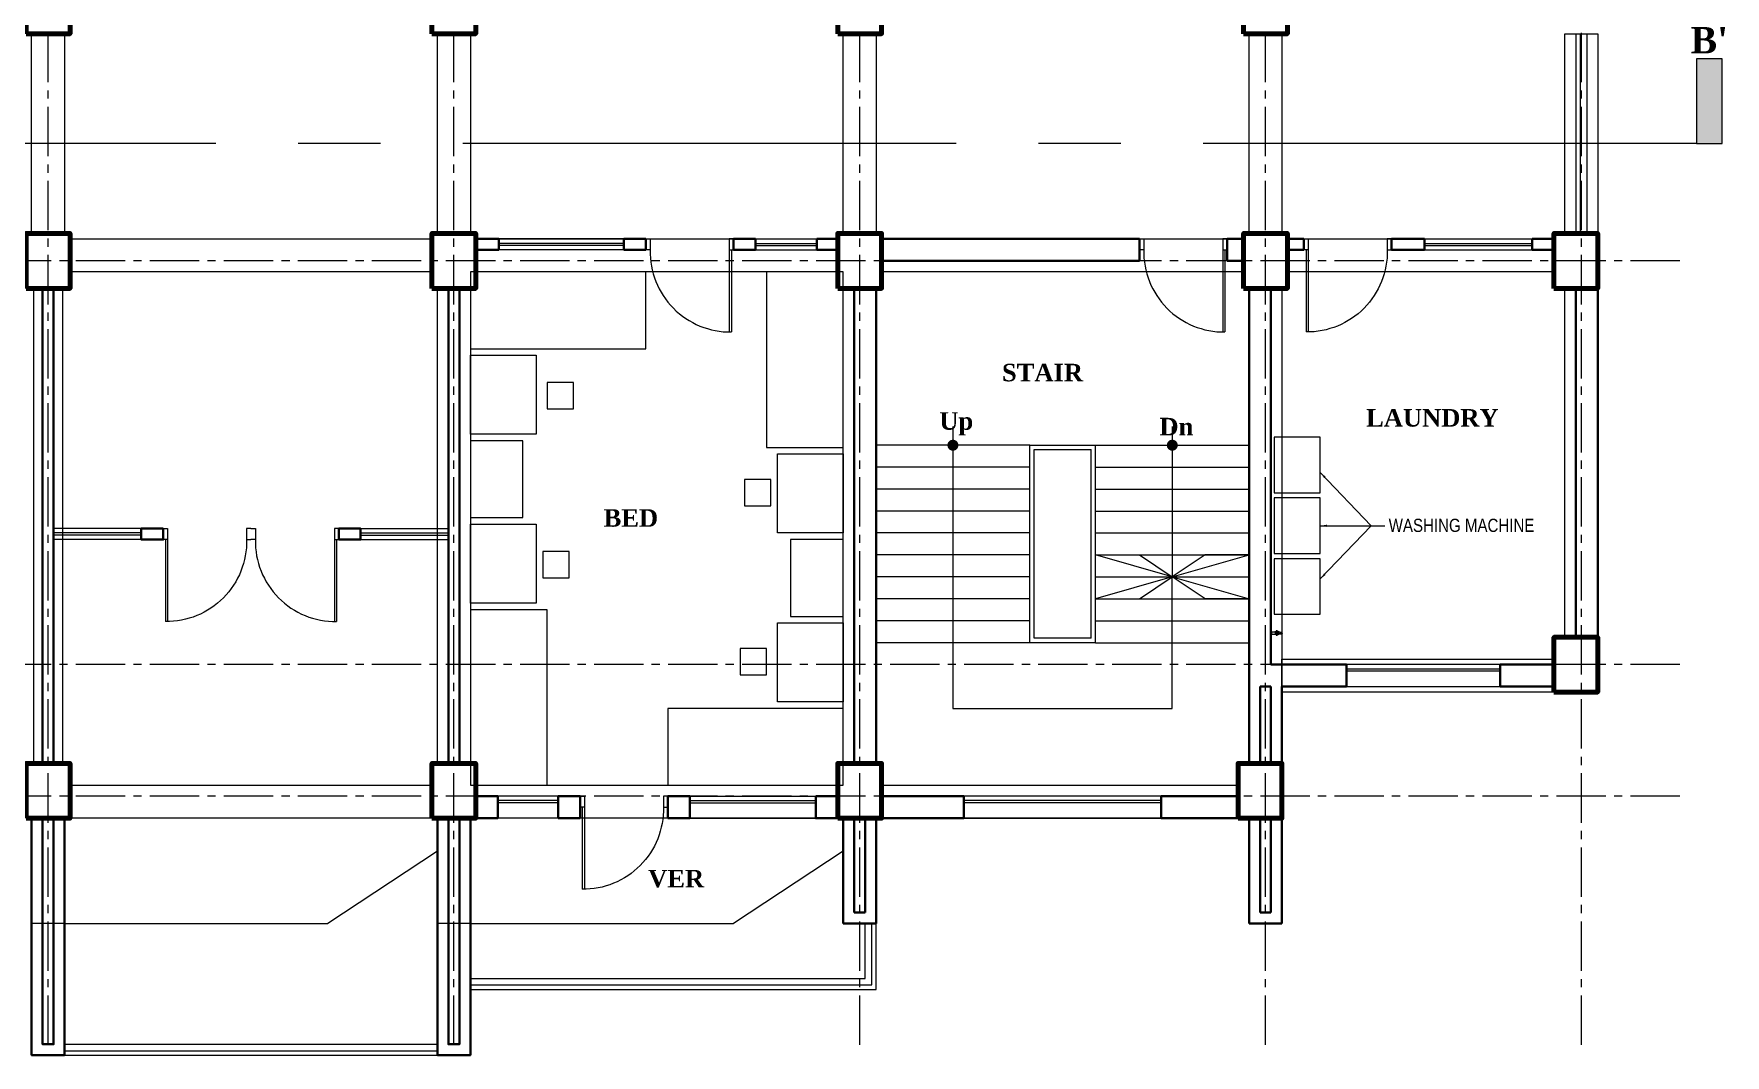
# Model space of a CAD drawing. Header units: feet. Extents: x 25261344 to 25389498, y 30010528 to 30074588.
# Drawn here: x 25366699 to 25367470, y 30072114 to 30072579 of the extents above; entities that cross this region are included whole.
import ezdxf

# ---------------------------------------------------------------- set-up
doc = ezdxf.new("R2010")
doc.units = ezdxf.units.FT
doc.header["$LTSCALE"] = 30
doc.header["$MEASUREMENT"] = 0
doc.linetypes.add('CENTER2', pattern=[1.125, 0.75, -0.125, 0.125, -0.125])
doc.linetypes.add('DASHED', pattern=[0.75, 0.5, -0.25])
doc.layers.get('0').update_dxf_attribs({"lineweight": 5})
for name, color, linetype, lineweight in [('Column', 1, 'Continuous', 80), ('Dim-1', 7, 'Continuous', 9), ('Door', 32, 'Continuous', 5), ('FIX', 8, 'Continuous', 13), ('Furnitures', 251, 'Continuous', 9), ('GRADE BEAM', 2, 'Continuous', 20), ('grid text', 252, 'CENTER2', 9), ('LINE', 193, 'Continuous', 9), ('line 2', 7, 'Continuous', 13), ('rail', 224, 'Continuous', 9), ('s. Fixture', 118, 'Continuous', 9), ('STAIR', 243, 'Continuous', 13), ('TEXT', 7, 'Continuous', 18), ('WALL', 7, 'Continuous', 35), ('WIN', 142, 'Continuous', 20)]:
    doc.layers.add(name, color=color, linetype=linetype, lineweight=lineweight)
doc.styles.get("Standard").update_dxf_attribs({"font": 'timesbd.ttf'})
doc.styles.add('SWIS_LT', font='swisscl.ttf')
doc.dimstyles.new('dim-02', dxfattribs={"dimtxt": 8, "dimasz": 3, "dimexe": 3, "dimexo": 3, "dimgap": 2, "dimtad": 0, "dimdec": 0, "dimzin": 0, "dimdsep": 46, "dimlunit": 4, "dimtxsty": 'SWIS_LT', "dimblk": 'ARCHTICK', "dimcen": 2, "dimdle": 3, "dimclrd": 256, "dimclre": 256, "dimclrt": 256, "dimadec": 0, "dimazin": 0, "dimtfac": 1, "dimtdec": 0, "dimtix": 1, "dimtmove": 0, "dimatfit": 3, "dimfxl": 0, "dimfrac": 2, "dimtolj": 1, "dimtzin": 1, "dimlwd": -1, "dimarcsym": 0})

# ---------------------------------------------------------------- blocks, each defined once
blk = doc.blocks.new('FG')
at = {"layer": 'Door'}
for p, q in [((-2, -5), (-2, -42.39)), ((-1, -5), (-1, -42.39))]:
    blk.add_line(p, q, dxfattribs=at)
for points in [[(-40, 0), (-38, 0), (-38, -5), (-40, -5)], [(0, 0), (-2, 0), (-2, -5), (0, -5)]]:
    blk.add_lwpolyline(points, dxfattribs=at)
blk.add_arc((-1.44, -5.83), 36.57, 178.70538, 270.69047, dxfattribs=at)
blk = doc.blocks.new('_ArchTick')
at = {"color": 0, "linetype": 'ByBlock', "const_width": 0.15}
blk.add_lwpolyline([(-0.5, -0.5), (0.5, 0.5)], dxfattribs=at)
blk = doc.blocks.new('Tap')
at = {"layer": 's. Fixture'}
h = blk.add_hatch(color=256, dxfattribs=at)
h.paths.add_polyline_path([(-0.56, -2.79, 1), (0.55, -2.79, 1)])
h.paths.add_polyline_path([(0.41, -2.79, -1), (-0.42, -2.79, -1)], flags=16)
for p, q in [((0, -0.25), (0, 0)), ((-0.5, -0.5), (-0.5, -1.96)), ((-0.36, -4.04), (-0.36, -5.09)), ((-0.36, -4.43), (0.35, -4.43)), ((-0.36, -4.6), (0.36, -4.6)), ((-0.36, -4.6), (0.36, -4.6)), ((-0.36, -4.73), (0.36, -4.73)), ((-0.36, -4.86), (0.36, -4.86)), ((-0.36, -4.86), (0.36, -4.86)), ((-0.36, -4.99), (0.36, -4.99)), ((-0.35, -5.12), (0.35, -5.12)), ((-0.35, -5.12), (0.35, -5.12)), ((-0.29, -5.25), (0.29, -5.25)), ((0.36, -4.04), (0.36, -5.09)), ((0.5, -0.5), (0.5, -1.96))]:
    blk.add_line(p, q, dxfattribs=at)
blk.add_lwpolyline([(0.97, -2.54), (0.72, -2.6, 0.131281), (0.53, -2.26), (0.71, -2.09), (0.71, -2.08), (0.26, -1.82), (0.25, -1.82), (0.19, -2.06, 0.129161), (-0.19, -2.06), (-0.26, -1.82), (-0.26, -1.82), (-0.71, -2.08), (-0.53, -2.26, 0.131793), (-0.73, -2.59), (-0.97, -2.53), (-0.97, -3.05), (-0.73, -2.98, 0.131959), (-0.53, -3.32), (-0.71, -3.49), (-0.26, -3.75), (-0.2, -3.51, 0.131818), (0.19, -3.51), (0.26, -3.75), (0.71, -3.49), (0.71, -3.49), (0.53, -3.32, 0.132548), (0.72, -2.98), (0.97, -3.04)], format="xyb", dxfattribs=at)
blk.add_lwpolyline([(0.75, -0.25), (-0.75, -0.25), (-0.75, -0.38, 0.414214), (-0.62, -0.5), (0.62, -0.5, 0.414214), (0.75, -0.38)], format="xyb", close=True, dxfattribs=at)
blk.add_lwpolyline([(0.97, -3.04), (0.97, -2.54)], dxfattribs=at)
for radius in [0.555, 0.415]:
    blk.add_circle((0, -2.79), radius, dxfattribs=at)
for points in [[(-0.36, -4.04), (-0.45, -3.89), (-0.5, -3.62)], [(-0.29, -5.25), (-0.33, -5.18), (-0.36, -5.09)], [(0.29, -5.25), (0.33, -5.18), (0.36, -5.09)], [(0.36, -4.04), (0.46, -3.88), (0.5, -3.62)]]:
    blk.add_spline(points, degree=3, dxfattribs=at)
blk = doc.blocks.new('DGFGSDFG')
at = {"layer": 'grid text'}
for p, q in [((25360346.96, 30072118.41), (25360346.96, 30072999.78)), ((25360531.96, 30072118.41), (25360531.96, 30072999.78)), ((25360716.96, 30072118.41), (25360716.96, 30072999.78)), ((25360901.96, 30072118.41), (25360901.96, 30072999.78)), ((25361045.96, 30072118.41), (25361045.96, 30072999.78)), ((25361090.85, 30072475.7), (25359529.41, 30072475.7)), ((25361090.85, 30072291.7), (25359529.41, 30072291.7)), ((25361090.85, 30072231.7), (25359529.41, 30072231.7))]:
    blk.add_line(p, q, dxfattribs=at)
blk = doc.blocks.new('T B')
at = {"layer": 'GRADE BEAM'}
for points in [[(25352993.54, 30069132.07), (25353008.54, 30069132.07), (25353008.54, 30069041.07), (25352993.54, 30069041.07)], [(25353178.54, 30069132.07), (25353193.54, 30069132.07), (25353193.54, 30069041.07), (25353178.54, 30069041.07)], [(25353363.57, 30069132.07), (25353378.57, 30069132.07), (25353378.54, 30069041.07), (25353363.54, 30069041.07)], [(25353548.54, 30069132.07), (25353563.54, 30069132.07), (25353563.54, 30069041.07), (25353548.54, 30069041.07)], [(25353692.54, 30069132.07), (25353707.54, 30069132.07), (25353707.54, 30069041.07), (25353692.54, 30069041.07)], [(25353176.04, 30069038.57), (25353176.04, 30069023.57), (25353011.04, 30069023.57), (25353011.04, 30069038.57)], [(25353361.04, 30069038.57), (25353361.04, 30069023.57), (25353196.04, 30069023.57), (25353196.04, 30069038.57)], [(25353546.04, 30069038.57), (25353546.04, 30069023.57), (25353381.04, 30069023.57), (25353381.04, 30069038.57)], [(25353687.54, 30069038.57), (25353687.54, 30069023.57), (25353566.04, 30069023.57), (25353566.04, 30069038.57)], [(25352994.54, 30069016.07), (25353007.54, 30069016.07), (25353007.54, 30068799.57), (25352994.54, 30068799.57)], [(25353178.54, 30069016.07), (25353193.54, 30069016.07), (25353193.54, 30068799.57), (25353178.54, 30068799.57)], [(25353363.54, 30069016.07), (25353378.54, 30069016.07), (25353378.54, 30068799.57), (25353363.54, 30068799.57)], [(25353548.54, 30069016.07), (25353563.54, 30069016.07), (25353563.54, 30068799.57), (25353548.54, 30068799.57)], [(25353692.54, 30069016.07), (25353707.54, 30069016.07), (25353707.54, 30068857.07), (25353692.54, 30068857.07)], [(25353687.54, 30068847.07), (25353687.54, 30068832.07), (25353563.54, 30068832.07), (25353563.54, 30068847.07)], [(25353176.04, 30068789.57), (25353176.04, 30068774.57), (25353011.04, 30068774.57), (25353011.04, 30068789.57)], [(25353361.04, 30068789.57), (25353361.04, 30068774.57), (25353196.04, 30068774.57), (25353196.04, 30068789.57)], [(25353543.54, 30068789.57), (25353543.54, 30068774.57), (25353381.04, 30068774.57), (25353381.04, 30068789.57)], [(25352993.54, 30068774.57), (25353008.54, 30068774.57), (25353008.54, 30068726.57), (25352993.54, 30068726.57)], [(25353178.54, 30068774.57), (25353193.54, 30068774.57), (25353193.54, 30068726.57), (25353178.54, 30068726.57)], [(25353363.54, 30068774.57), (25353378.54, 30068774.57), (25353378.54, 30068726.57), (25353363.54, 30068726.57)], [(25353548.54, 30068774.57), (25353563.54, 30068774.57), (25353563.54, 30068726.57), (25353548.54, 30068726.57)]]:
    blk.add_lwpolyline(points, close=True, dxfattribs=at)
blk = doc.blocks.new('COL2')
at = {"layer": 'Column'}
for points in [[(717.5, -266.5), (737.5, -266.5), (737.5, -241.5), (717.5, -241.5)], [(902.5, -266.5), (922.5, -266.5), (922.5, -241.5), (902.5, -241.5)], [(1087.5, -266.5), (1107.5, -266.5), (1107.5, -241.5), (1087.5, -241.5)], [(1272.5, -266.5), (1292.5, -266.5), (1292.5, -241.5), (1272.5, -241.5)], [(717.5, -382.5), (737.5, -382.5), (737.5, -357.5), (717.5, -357.5)], [(902.5, -382.5), (922.5, -382.5), (922.5, -357.5), (902.5, -357.5)], [(1087.5, -382.5), (1107.5, -382.5), (1107.5, -357.5), (1087.5, -357.5)], [(1272.5, -382.5), (1292.5, -382.5), (1292.5, -357.5), (1272.5, -357.5)], [(1414, -382.5), (1434, -382.5), (1434, -357.5), (1414, -357.5)], [(1414, -566.5), (1434, -566.5), (1434, -541.5), (1414, -541.5)], [(717.5, -624), (737.5, -624), (737.5, -599), (717.5, -599)], [(902.5, -624), (922.5, -624), (922.5, -599), (902.5, -599)], [(1087.5, -624), (1107.5, -624), (1107.5, -599), (1087.5, -599)], [(1270, -624), (1290, -624), (1290, -599), (1270, -599)]]:
    blk.add_lwpolyline(points, close=True, dxfattribs=at)
at = {"layer": 'GRADE BEAM'}
blk.add_blockref('T B', (-25352273.54, -30069398.57), dxfattribs=at)

msp = doc.modelspace()

# ---------------------------------------------------------------- hatches: boundary and pattern name
at = {"linetype": 'CENTER2', "ltscale": 10}
msp.add_hatch(color=256, dxfattribs=at).paths.add_polyline_path([(25367468.18, 30072567.75), (25367468.18, 30072529.2), (25367456.53, 30072529.2), (25367456.53, 30072567.75)])

# ---------------------------------------------------------------- linework, layer by layer
msp.add_line((25367456.53, 30072529.2), (25365833.88, 30072529.2), dxfattribs=at)
msp.add_lwpolyline([(25367468.18, 30072529.2), (25367468.18, 30072567.75), (25367456.53, 30072567.75), (25367456.53, 30072529.2)], close=True, dxfattribs=at)
msp.add_lwpolyline([(25366897.5, 30072143.7), (25367082.5, 30072143.7), (25367082.5, 30072173.7)])
at = {"layer": 'FIX', "ltscale": 20}
for points in [[(25367284.99, 30072395.33), (25367264.03, 30072395.33), (25367264.03, 30072370), (25367284.99, 30072370)], [(25367284.99, 30072367.65), (25367264.03, 30072367.65), (25367264.03, 30072342.33), (25367284.99, 30072342.33)], [(25367284.99, 30072339.97), (25367264.03, 30072339.97), (25367264.03, 30072314.65), (25367284.99, 30072314.65)]]:
    msp.add_lwpolyline(points, close=True, dxfattribs=at)
at = {"layer": 'Furnitures'}
for points in [[(25366977.5, 30072470.7), (25366897.5, 30072470.7), (25366897.5, 30072435.7), (25366977.5, 30072435.7)], [(25367067.5, 30072390.7), (25367067.5, 30072470.7), (25367032.5, 30072470.7), (25367032.5, 30072390.7)], [(25366897.5, 30072432.7), (25366927.5, 30072432.7), (25366927.5, 30072396.7), (25366897.5, 30072396.7)], [(25366944.52, 30072420.31), (25366932.52, 30072420.31), (25366932.52, 30072408.31), (25366944.52, 30072408.31)], [(25366897.5, 30072358.7), (25366921.5, 30072358.7), (25366921.5, 30072393.7), (25366897.5, 30072393.7)], [(25367067.5, 30072351.7), (25367037.5, 30072351.7), (25367037.5, 30072387.7), (25367067.5, 30072387.7)], [(25367022.48, 30072364.08), (25367034.48, 30072364.08), (25367034.48, 30072376.08), (25367022.48, 30072376.08)], [(25366897.5, 30072355.7), (25366927.5, 30072355.7), (25366927.5, 30072319.7), (25366897.5, 30072319.7)], [(25367067.5, 30072348.7), (25367043.5, 30072348.7), (25367043.5, 30072313.7), (25367067.5, 30072313.7)], [(25366942.52, 30072343.31), (25366930.52, 30072343.31), (25366930.52, 30072331.31), (25366942.52, 30072331.31)], [(25366897.5, 30072316.7), (25366897.5, 30072236.7), (25366932.5, 30072236.7), (25366932.5, 30072316.7)], [(25367067.5, 30072274.7), (25367037.5, 30072274.7), (25367037.5, 30072310.7), (25367067.5, 30072310.7)], [(25367020.49, 30072287.08), (25367032.49, 30072287.08), (25367032.49, 30072299.08), (25367020.49, 30072299.08)], [(25366987.5, 30072236.7), (25367067.5, 30072236.7), (25367067.5, 30072271.7), (25366987.5, 30072271.7)]]:
    msp.add_lwpolyline(points, close=True, dxfattribs=at)
at = {"layer": 'LINE', "color": 0, "ltscale": 10, "const_width": 2.5}
for points in [[(25367117.5, 30072392.95, -1), (25367117.5, 30072390.45, -1)], [(25367217.5, 30072392.95, -1), (25367217.5, 30072390.45, -1)]]:
    msp.add_lwpolyline(points, format="xyb", close=True, dxfattribs=at)
at = {"layer": 'LINE', "color": 0, "ltscale": 10}
for points in [[(25367117.5, 30072400.16), (25367117.5, 30072271.7), (25367117.5, 30072271.7), (25367217.5, 30072271.7), (25367217.5, 30072331.7), (25367182.5, 30072321.7), (25367202.5, 30072321.7), (25367217.5, 30072331.7), (25367252.5, 30072321.7), (25367232.5, 30072321.7), (25367217.5, 30072331.7)], [(25367217.5, 30072400.16), (25367217.5, 30072331.7), (25367182.5, 30072341.7), (25367202.5, 30072341.7), (25367217.5, 30072331.7), (25367252.5, 30072341.7), (25367232.5, 30072341.7), (25367217.5, 30072331.7)]]:
    msp.add_lwpolyline(points, dxfattribs=at)
at = {"layer": 'line 2'}
for p, q in [((25367401.5, 30072579.2), (25367401.5, 30072488.2)), ((25367411.5, 30072579.2), (25367411.5, 30072488.2)), ((25366712.5, 30072113.7), (25366882.5, 30072113.7))]:
    msp.add_line(p, q, dxfattribs=at)
at = {"layer": 'line 2', "linetype": 'DASHED', "ltscale": 20}
for p, q in [((25366882.5, 30072206.7), (25366832.5, 30072173.7)), ((25367067.5, 30072206.7), (25367017.5, 30072173.7)), ((25366712.5, 30072173.7), (25366832.5, 30072173.7)), ((25366897.5, 30072173.7), (25367017.5, 30072173.7))]:
    msp.add_line(p, q, dxfattribs=at)
at = {"layer": 'rail'}
for p, q in [((25367403.5, 30072579.2), (25367403.5, 30072488.2)), ((25367406.5, 30072579.2), (25367406.5, 30072488.2)), ((25367152.5, 30072301.7), (25367152.5, 30072391.7)), ((25367152.5, 30072391.7), (25367182.5, 30072391.7)), ((25367154.5, 30072303.7), (25367154.5, 30072389.7)), ((25367154.5, 30072389.7), (25367180.5, 30072389.7)), ((25367180.5, 30072303.7), (25367180.5, 30072389.7)), ((25367182.5, 30072301.7), (25367182.5, 30072391.7)), ((25367182.5, 30072301.7), (25367152.5, 30072301.7)), ((25367180.5, 30072303.7), (25367154.5, 30072303.7)), ((25366712.5, 30072118.7), (25366882.5, 30072118.7)), ((25366712.5, 30072115.7), (25366882.5, 30072115.7))]:
    msp.add_line(p, q, dxfattribs=at)
for points in [[(25366897.5, 30072148.7), (25367077.5, 30072148.7), (25367077.5, 30072173.7)], [(25366897.5, 30072145.7), (25367080.5, 30072145.7), (25367080.5, 30072173.7)]]:
    msp.add_lwpolyline(points, dxfattribs=at)
at = {"layer": 'STAIR'}
for p, q in [((25367152.5, 30072391.7), (25367082.5, 30072391.7)), ((25367182.5, 30072391.7), (25367252.5, 30072391.7)), ((25367152.5, 30072381.7), (25367082.5, 30072381.7)), ((25367182.5, 30072381.7), (25367252.5, 30072381.7)), ((25367152.5, 30072371.7), (25367082.5, 30072371.7)), ((25367182.5, 30072371.7), (25367252.5, 30072371.7)), ((25367152.5, 30072361.7), (25367082.5, 30072361.7)), ((25367182.5, 30072361.7), (25367252.5, 30072361.7)), ((25367152.5, 30072351.7), (25367082.5, 30072351.7)), ((25367182.5, 30072351.7), (25367252.5, 30072351.7)), ((25367152.5, 30072341.7), (25367082.5, 30072341.7)), ((25367182.5, 30072341.7), (25367252.5, 30072341.7)), ((25367152.5, 30072331.7), (25367082.5, 30072331.7)), ((25367182.5, 30072331.7), (25367252.5, 30072331.7)), ((25367152.5, 30072321.7), (25367082.5, 30072321.7)), ((25367182.5, 30072321.7), (25367252.5, 30072321.7)), ((25367152.5, 30072311.7), (25367082.5, 30072311.7)), ((25367182.5, 30072311.7), (25367252.5, 30072311.7)), ((25367152.5, 30072301.7), (25367082.5, 30072301.7)), ((25367182.5, 30072301.7), (25367252.5, 30072301.7))]:
    msp.add_line(p, q, dxfattribs=at)
at = {"layer": 'WALL', "ltscale": 10}
for p, q in [((25366910.5, 30072485.7), (25366900, 30072485.7)), ((25366910.5, 30072480.7), (25366900, 30072480.7)), ((25366910.5, 30072485.7), (25366910.5, 30072480.7)), ((25366967.5, 30072485.7), (25366967.5, 30072480.7)), ((25366977.5, 30072485.7), (25366967.5, 30072485.7)), ((25366967.5, 30072480.7), (25366977.5, 30072480.7)), ((25366977.5, 30072485.7), (25366977.5, 30072480.7)), ((25367027.5, 30072485.7), (25367017.5, 30072485.7)), ((25367027.5, 30072480.7), (25367017.5, 30072480.7)), ((25367055.5, 30072485.7), (25367065, 30072485.7)), ((25367055.5, 30072480.7), (25367065, 30072480.7)), ((25367085, 30072485.7), (25367202.5, 30072485.7)), ((25367202.5, 30072475.7), (25367202.5, 30072485.7)), ((25367242.5, 30072485.7), (25367250, 30072485.7)), ((25367242.5, 30072475.7), (25367242.5, 30072485.7)), ((25367270, 30072485.7), (25367277.5, 30072485.7)), ((25367270, 30072480.7), (25367277.5, 30072480.7)), ((25367317.5, 30072485.7), (25367317.5, 30072480.7)), ((25367317.5, 30072485.7), (25367332.5, 30072485.7)), ((25367332.5, 30072480.7), (25367317.5, 30072480.7)), ((25367381.5, 30072485.7), (25367391.5, 30072485.7)), ((25367391.5, 30072480.7), (25367381.5, 30072480.7)), ((25367085, 30072475.7), (25367202.5, 30072475.7)), ((25367242.5, 30072475.7), (25367250, 30072475.7)), ((25366702.5, 30072463.2), (25366702.5, 30072246.7)), ((25366707.5, 30072463.2), (25366707.5, 30072246.7)), ((25366887.5, 30072463.2), (25366887.5, 30072246.7)), ((25366892.5, 30072463.2), (25366892.5, 30072246.7)), ((25367072.5, 30072463.2), (25367072.5, 30072246.7)), ((25367082.5, 30072463.2), (25367082.5, 30072246.7)), ((25367252.5, 30072463.2), (25367252.5, 30072246.7)), ((25367262.5, 30072463.2), (25367262.5, 30072291.7)), ((25367401.5, 30072463.2), (25367401.5, 30072304.2)), ((25367411.5, 30072463.2), (25367411.5, 30072304.2)), ((25367297, 30072291.7), (25367262.5, 30072291.7)), ((25367297, 30072291.7), (25367297, 30072281.7)), ((25367391.5, 30072291.7), (25367367, 30072291.7)), ((25367257.5, 30072281.7), (25367257.5, 30072246.7)), ((25367262.5, 30072281.7), (25367257.5, 30072281.7)), ((25367262.5, 30072281.7), (25367262.5, 30072246.7)), ((25367267.5, 30072281.7), (25367267.5, 30072246.7)), ((25367297, 30072281.7), (25367267.5, 30072281.7)), ((25367391.5, 30072281.7), (25367367, 30072281.7)), ((25366937.5, 30072231.7), (25366947.5, 30072231.7)), ((25366987.5, 30072231.7), (25366987.5, 30072221.7)), ((25366987.5, 30072231.7), (25366997.5, 30072231.7)), ((25366997.5, 30072231.7), (25366997.5, 30072221.7)), ((25367085, 30072231.7), (25367122.5, 30072231.7)), ((25367122.5, 30072231.7), (25367122.5, 30072221.7)), ((25367212.5, 30072231.7), (25367247.5, 30072231.7)), ((25366937.5, 30072221.7), (25366947.5, 30072221.7)), ((25366997.5, 30072221.7), (25366987.5, 30072221.7)), ((25367067.5, 30072221.7), (25367067.5, 30072173.7)), ((25367072.5, 30072221.7), (25367072.5, 30072178.7)), ((25367077.5, 30072221.7), (25367077.5, 30072178.7)), ((25367082.5, 30072221.7), (25367082.5, 30072173.7)), ((25367122.5, 30072221.7), (25367082.5, 30072221.7)), ((25367212.5, 30072221.7), (25367252.5, 30072221.7)), ((25367252.5, 30072221.7), (25367252.5, 30072173.7)), ((25367257.5, 30072221.7), (25367257.5, 30072178.7)), ((25367262.5, 30072221.7), (25367262.5, 30072178.7)), ((25367267.5, 30072221.7), (25367267.5, 30072173.7)), ((25367072.5, 30072178.7), (25367077.5, 30072178.7)), ((25367257.5, 30072178.7), (25367262.5, 30072178.7)), ((25367067.5, 30072173.7), (25367082.5, 30072173.7)), ((25367252.5, 30072173.7), (25367267.5, 30072173.7))]:
    msp.add_line(p, q, dxfattribs=at)
for points in [[(25367017.5, 30072485.7), (25367017.5, 30072480.7)], [(25367027.5, 30072485.7), (25367027.5, 30072480.7)], [(25367055.5, 30072485.7), (25367055.5, 30072480.7)], [(25367277.5, 30072485.7), (25367277.5, 30072480.7)], [(25367332.5, 30072485.7), (25367332.5, 30072480.7)], [(25367381.5, 30072485.7), (25367381.5, 30072480.7)], [(25367367, 30072291.7), (25367367, 30072281.7)], [(25366937.5, 30072231.7), (25366937.5, 30072221.7)], [(25366947.5, 30072231.7), (25366947.5, 30072221.7)], [(25367212.5, 30072231.7), (25367212.5, 30072221.7)], [(25366712.5, 30072221.7), (25366712.5, 30072113.7), (25366697.5, 30072113.7), (25366697.5, 30072221.7)], [(25366707.5, 30072221.7), (25366707.5, 30072118.7), (25366702.5, 30072118.7), (25366702.5, 30072221.7)], [(25366882.5, 30072221.7), (25366882.5, 30072113.7), (25366897.5, 30072113.7), (25366897.5, 30072221.7)], [(25366887.5, 30072221.7), (25366887.5, 30072118.7), (25366892.5, 30072118.7), (25366892.5, 30072221.7)]]:
    msp.add_lwpolyline(points, dxfattribs=at)
for points in [[(25366757.5, 30072353.7), (25366747.5, 30072353.7), (25366747.5, 30072348.7), (25366757.5, 30072348.7)], [(25366837.5, 30072348.7), (25366837.5, 30072353.7), (25366847.5, 30072353.7), (25366847.5, 30072348.7)], [(25366900, 30072231.7), (25366910, 30072231.7), (25366910, 30072221.7), (25366900, 30072221.7)], [(25367055, 30072231.7), (25367065, 30072231.7), (25367065, 30072221.7), (25367055, 30072221.7)]]:
    msp.add_lwpolyline(points, close=True, dxfattribs=at)
at = {"layer": 'WIN'}
for p, q in [((25366967.5, 30072485.7), (25366910.5, 30072485.7)), ((25366967.5, 30072483.7), (25366910.5, 30072483.7)), ((25366967.5, 30072482.7), (25366910.5, 30072482.7)), ((25366967.5, 30072480.7), (25366910.5, 30072480.7)), ((25367027.5, 30072485.7), (25367055.5, 30072485.7)), ((25367027.5, 30072483.7), (25367055.5, 30072483.7)), ((25367027.5, 30072482.7), (25367055.5, 30072482.7)), ((25367027.5, 30072480.7), (25367055.5, 30072480.7)), ((25367332.5, 30072485.7), (25367381.5, 30072485.7)), ((25367332.5, 30072483.7), (25367381.5, 30072483.7)), ((25367332.5, 30072482.7), (25367381.5, 30072482.7)), ((25367332.5, 30072480.7), (25367381.5, 30072480.7)), ((25366747.5, 30072353.7), (25366707.5, 30072353.7)), ((25366747.5, 30072351.7), (25366707.5, 30072351.7)), ((25366747.5, 30072350.7), (25366707.5, 30072350.7)), ((25366747.5, 30072348.7), (25366707.5, 30072348.7)), ((25366847.5, 30072353.7), (25366887.5, 30072353.7)), ((25366847.5, 30072351.7), (25366887.5, 30072351.7)), ((25366847.5, 30072350.7), (25366887.5, 30072350.7)), ((25366847.5, 30072348.7), (25366887.5, 30072348.7)), ((25367367, 30072291.7), (25367297, 30072291.7)), ((25367367, 30072289.7), (25367297, 30072289.7)), ((25367367, 30072288.7), (25367297, 30072288.7)), ((25367297, 30072281.7), (25367367, 30072281.7)), ((25366937.5, 30072231.7), (25366907.5, 30072231.7)), ((25366937.5, 30072229.7), (25366910, 30072229.7)), ((25366937.5, 30072228.7), (25366910, 30072228.7)), ((25366997.5, 30072231.7), (25367057.5, 30072231.7)), ((25366997.5, 30072229.7), (25367055, 30072229.7)), ((25366997.5, 30072228.7), (25367055, 30072228.7)), ((25367212.5, 30072231.7), (25367122.5, 30072231.7)), ((25367212.5, 30072229.7), (25367122.5, 30072229.7)), ((25367212.5, 30072228.7), (25367122.5, 30072228.7)), ((25366937.5, 30072221.7), (25366907.5, 30072221.7)), ((25366997.5, 30072221.7), (25367057.5, 30072221.7)), ((25367122.5, 30072221.7), (25367212.5, 30072221.7))]:
    msp.add_line(p, q, dxfattribs=at)

# ---------------------------------------------------------------- block references
msp.add_blockref('DGFGSDFG', (6358.05, 0))
at = {"layer": 'Dim-1'}
msp.add_blockref('COL2', (25365977.5, 30072845.7), dxfattribs=at)
at = {"layer": 'Door', "color": 2}
for p in [(25367017.5, 30072485.7), (25367242.5, 30072485.7), (25366837.5, 30072353.7)]:
    msp.add_blockref('FG', p, dxfattribs=at)
at = {"layer": 'Door', "color": 2, "xscale": -1}
for p in [(25367277.5, 30072485.7), (25366757.5, 30072353.7), (25366947.5, 30072231.7)]:
    msp.add_blockref('FG', p, dxfattribs=at)
at = {"layer": 's. Fixture', "rotation": 90.00000000000001}
msp.add_blockref('Tap', (25367262.38, 30072306.11), dxfattribs=at)

# ---------------------------------------------------------------- texts
at = {"linetype": 'CENTER2', "ltscale": 10, "insert": (25367470.93, 30072570.26), "char_height": 12, "width": 17.0513, "attachment_point": 9}
msp.add_mtext("B'", dxfattribs=at)
at = {"layer": 'TEXT', "ltscale": 10, "char_height": 8}
for s, insert, width, attachment_point in [('STAIR', (25367139.87, 30072420.7), 174.7812, 7), ('Up', (25367126.76, 30072396.16), 179.7812, 9), ('Dn', (25367227.1, 30072396.16), 172.2812, 9), ('LAUNDRY', (25367305.88, 30072408.18), 174.7812, 1), ('BED', (25366958.27, 30072362.53), 179.7812, 1), ('VER', (25366978.57, 30072198.16), 179.7812, 1)]:
    msp.add_mtext(s, dxfattribs=dict(at, insert=insert, width=width, attachment_point=attachment_point))
at = {"layer": 'TEXT', "ltscale": 20, "insert": (25367349.38, 30072352.09), "char_height": 6, "width": 144.4952, "attachment_point": 8}
msp.add_mtext('{\\fArial Narrow|b0|i0|c0|p34;WASHING MACHINE}', dxfattribs=at)

# ---------------------------------------------------------------- leaders
at = {"layer": 'Dim-1', "color": 2}
for points in [[(25367284.99, 30072379.24), (25367308.12, 30072354.99)], [(25367284.99, 30072354.99), (25367314.4, 30072354.99)], [(25367284.99, 30072330.74), (25367308.12, 30072354.99)]]:
    msp.add_leader(points, dimstyle='dim-02', override={"dimgap": 2, "dimtad": 0}, dxfattribs=at)

doc.saveas('drawing.dxf')
